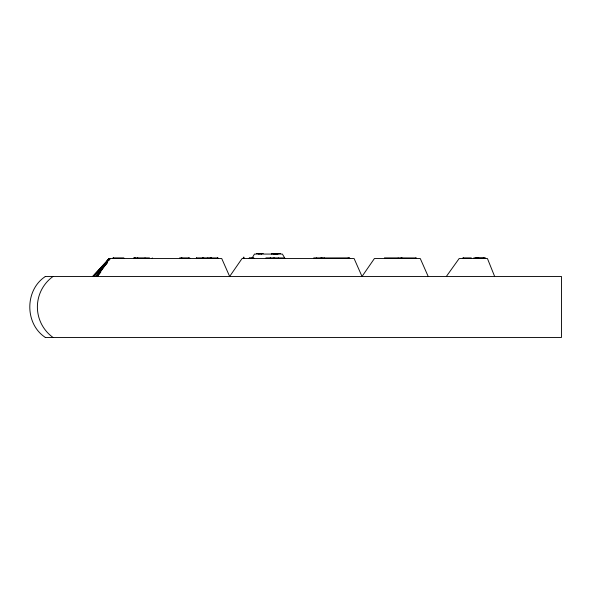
<?xml version="1.0" encoding="UTF-8"?>
<svg xmlns="http://www.w3.org/2000/svg" width="591" height="591" viewBox="0 0 591 591"><rect width="100%" height="100%" fill="white"/><g stroke="black" fill="none" stroke-linecap="round" stroke-linejoin="round"><path stroke-width="0.89" d="M251.832 258.548L254.477 254.071L282.395 254.071L285.039 258.548M109.69 258.548L97.301 276.462L100.766 272.163M446.338 276.462L459.141 258.548L487.442 258.548L494.645 276.462M107.037 262.685L95.72 276.462L107.532 262.685M108.737 260.616L110.436 258.548M109.534 258.548L93.733 276.462L109.823 258.548M106.72 261.2L109.143 258.548L92.728 276.462L109.32 258.548M45.448 276.462C24.593 289.871 24.593 324.082 45.448 337.491M256.56 253.509L263.231 253.509M271.387 253.509L280.496 253.509M113.066 257.89L123.851 257.89L123.851 258.548M133.573 257.89L149.501 257.89M179.634 257.89L189.689 257.89L189.689 258.548M196.323 257.89L217.931 257.942M265.913 257.89L283.924 257.92L283.924 258.481L283.362 258.481M313.725 257.89L323.779 257.89L323.779 258.548M324.304 257.942L349.665 257.89L349.665 258.548M384.401 257.89L416.256 257.942L416.256 258.503M462.819 257.89L471.293 257.89L471.293 258.548M473.797 257.89L485.462 257.89M108.434 258.548L221.743 258.548L229.655 276.462L242.044 258.548L354.105 258.548L362.017 276.462L374.406 258.548L420.282 258.548L428.194 276.462M45.226 276.462L561.45 276.462L561.45 337.491L45.226 337.491M484.051 257.89L484.051 258.548M483.815 257.89L483.815 258.548M483.135 257.89L483.135 258.548M481.909 257.89L481.909 258.548M480.055 257.89L480.055 258.548M478.85 257.89L478.85 258.548M478.089 257.89L478.089 258.548M477.971 257.89L477.971 258.548M476.967 257.89L476.967 258.548M476.28 257.89L476.28 258.548M475.341 257.89L475.341 258.548M463.521 257.89L463.521 258.548M415.813 257.942L415.813 258.503M402.028 257.89L402.028 258.548M401.422 257.942L401.422 258.503M401.038 257.89L401.038 258.548M398.164 257.942L398.164 258.503M349.052 257.89L349.052 258.548M348.092 257.942L348.092 258.503M324.452 257.942L324.452 258.503M322.863 257.89L322.863 258.548M321.637 257.89L321.637 258.548M320.906 257.89L320.906 258.548M316.591 257.89L316.591 258.548M278.354 257.89L278.354 258.548M277.933 253.509L277.933 254.071M277.659 253.509L277.659 254.071M277.09 253.509L277.09 254.071M276.27 253.509L276.27 254.071M276.1 253.509L276.1 254.071M275.953 253.509L275.953 254.071M275.812 253.509L275.812 254.071M274.741 253.509L274.741 254.071M274.63 253.509L274.63 254.071M274.63 257.89L274.63 258.548M274.335 253.509L274.335 254.071M273.611 253.509L273.611 254.071M273.441 253.509L273.522 254.071M273.293 257.89L273.293 258.548M272.2 253.509L272.2 254.071M271.542 253.509L271.542 254.071M270.419 257.89L270.419 258.548M270.25 257.89L270.25 258.548M261.215 253.509L261.215 254.071M261.052 253.509L261.052 254.071M259.043 253.509L259.043 254.071M258.902 253.509L258.902 254.071M251.884 257.92L251.884 258.481M249.963 257.92L249.963 258.481M244.024 258.548L244.024 257.233L243.366 257.233L243.366 258.548M217.828 257.942L217.828 258.503M217.495 257.89L217.495 258.548M211.548 257.89L211.548 258.548M211.209 257.89L211.209 258.548M210.795 257.89L210.795 258.548M210.588 257.89L210.588 258.548M209.007 257.89L209.007 258.548M207.33 257.89L207.33 258.548M203.762 257.89L203.762 258.548M202.861 257.89L202.861 258.548M202.58 257.89L202.58 258.548M196.493 257.89L196.493 258.548M188.773 257.89L188.773 258.548M181.917 257.89L181.917 258.548M181.452 257.89L181.452 258.548M181.311 257.89L181.311 258.548M152.286 257.89L152.286 258.548M145.039 257.89L145.039 258.548M137.792 257.89L137.792 258.548M137.341 257.89L137.341 258.548M135.014 257.89L135.014 258.548M134.896 257.89L134.896 258.548M134.726 257.89L134.726 258.548M134.475 257.89L134.475 258.548M113.487 257.89L113.487 258.548M113.236 257.89L113.236 258.548M53.064 337.491A37.536 37.536 0 0 1 53.064 276.462M253.731 257.92L249.269 257.92L249.269 258.481L253.731 258.481L253.731 257.92"/></g></svg>
